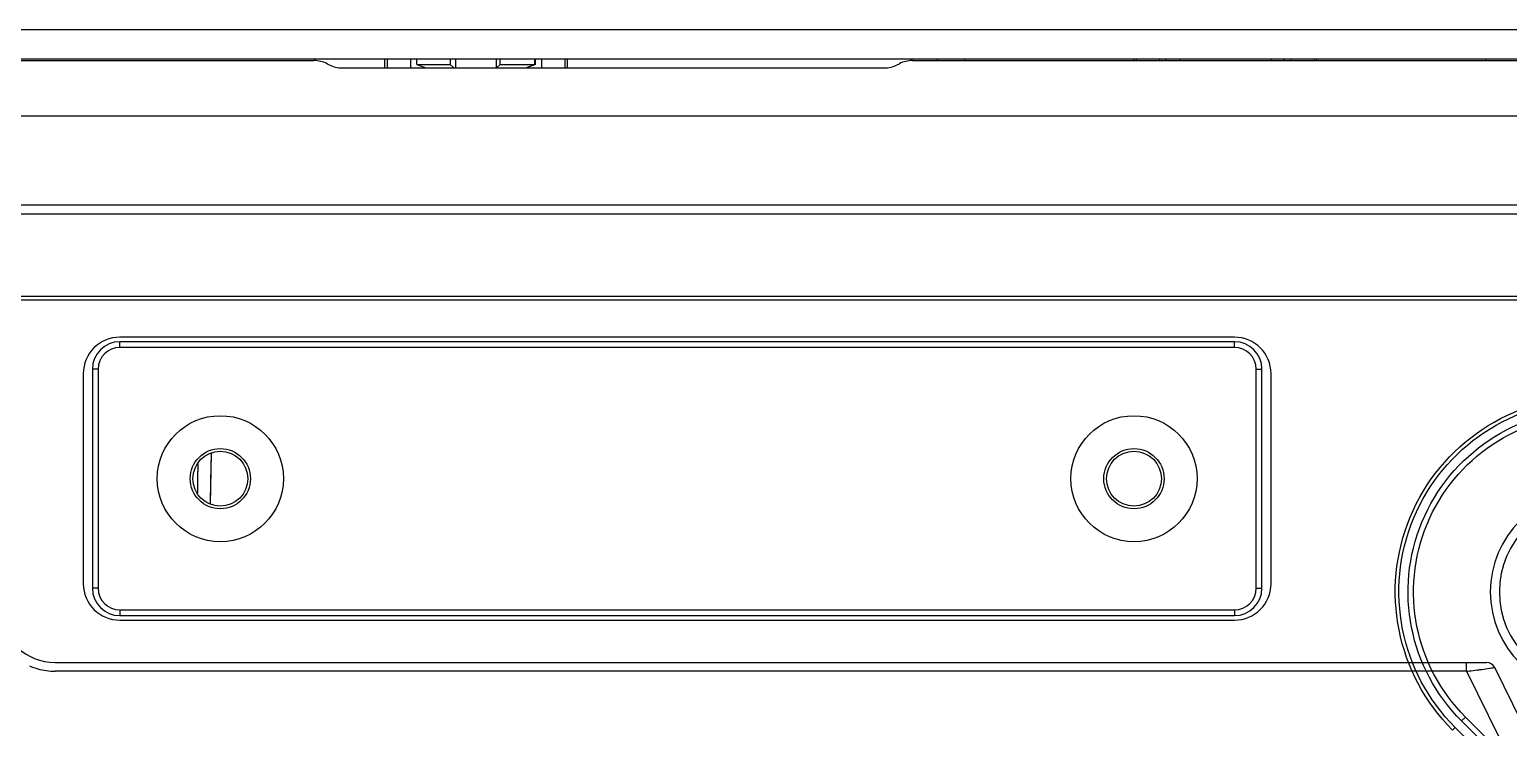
# Model space of a CAD drawing. Header units: millimetres. Extents: x -73584 to -37571, y -61249 to -50748.
# Drawn here: x -53474.7 to -53393.8, y -56856.2 to -56817.9 of the extents above; entities that cross this region are included whole.
import ezdxf

# ---------------------------------------------------------------- set-up
doc = ezdxf.new("R2010")
doc.units = ezdxf.units.MM
doc.header["$LTSCALE"] = 200
doc.linetypes.add('DOT_CENTER', pattern=[14, 12, -1, 0, -1])
doc.layers.add('1', color=7, linetype='Continuous')
doc.layers.add('DIM', color=3, linetype='Continuous')

# ---------------------------------------------------------------- blocks, each defined once
blk = doc.blocks.new('12586')
at = {"color": 7, "linetype": 'Continuous'}
for p, q in [((-40121.546, -54854.821), (-39871.746, -54854.821)), ((-40121.546, -54856.421), (-39871.746, -54856.421)), ((-40121.233, -54856.521), (-40046.524, -54856.521)), ((-40045.808, -54856.69), (-40045.684, -54856.752)), ((-40042.652, -54856.921), (-40042.652, -54856.421)), ((-40042.525, -54856.421), (-40042.525, -54856.921)), ((-40041.232, -54856.421), (-40041.231, -54856.921)), ((-40040.897, -54856.729), (-40040.897, -54856.421)), ((-40040.897, -54856.729), (-40039.075, -54856.729)), ((-40040.897, -54856.729), (-40040.409, -54856.921)), ((-40039.075, -54856.421), (-40039.075, -54856.729)), ((-40038.861, -54856.921), (-40039.075, -54856.729)), ((-40038.75, -54856.921), (-40038.75, -54856.421)), ((-40036.552, -54856.421), (-40036.552, -54856.921)), ((-40036.34, -54856.729), (-40036.537, -54856.921)), ((-40036.34, -54856.729), (-40036.34, -54856.421)), ((-40036.34, -54856.729), (-40034.454, -54856.729)), ((-40034.935, -54856.921), (-40034.454, -54856.729)), ((-40034.406, -54856.729), (-40034.894, -54856.921)), ((-40034.454, -54856.421), (-40034.454, -54856.729)), ((-40034.406, -54856.729), (-40034.406, -54856.421)), ((-40034.072, -54856.421), (-40034.072, -54856.921)), ((-40032.778, -54856.921), (-40032.778, -54856.421)), ((-40032.652, -54856.921), (-40032.652, -54856.421)), ((-40014.608, -54856.752), (-40014.484, -54856.69)), ((-40013.768, -54856.521), (-39979.524, -54856.521)), ((-40012.397, -54856.521), (-40012.397, -54856.421)), ((-40010.897, -54856.521), (-40010.897, -54856.421)), ((-40001.649, -54856.521), (-40001.649, -54856.421)), ((-40001.522, -54856.421), (-40001.522, -54856.521)), ((-40000.228, -54856.521), (-40000.228, -54856.421)), ((-39999.899, -54856.521), (-39999.899, -54856.421)), ((-39999.894, -54856.521), (-39999.894, -54856.421)), ((-39999.147, -54856.421), (-39999.147, -54856.521)), ((-39994.147, -54856.421), (-39994.147, -54856.521)), ((-39993.451, -54856.421), (-39993.451, -54856.521)), ((-39993.404, -54856.521), (-39993.404, -54856.421)), ((-39993.069, -54856.421), (-39993.069, -54856.521)), ((-39991.775, -54856.521), (-39991.775, -54856.421)), ((-39991.649, -54856.521), (-39991.649, -54856.421)), ((-39982.398, -54856.521), (-39982.397, -54856.421)), ((-40044.968, -54856.921), (-40015.324, -54856.921)), ((-40069.146, -54859.55), (-39924.146, -54859.55)), ((-40370.397, -54864.921), (-39872.897, -54864.921)), ((-40069.146, -54864.421), (-39896.146, -54864.421)), ((-39996.147, -54871.671), (-40057.147, -54871.671)), ((-39996.147, -54871.921), (-40057.147, -54871.921)), ((-40057.147, -54872.231), (-40057.147, -54871.921)), ((-39996.147, -54872.231), (-40057.147, -54872.231)), ((-39996.147, -54872.231), (-39996.147, -54871.921)), ((-40059.147, -54873.671), (-40059.147, -54885.171)), ((-40058.337, -54873.421), (-40058.647, -54873.421)), ((-40058.647, -54873.421), (-40058.647, -54885.421)), ((-40058.337, -54873.421), (-40058.337, -54885.421)), ((-39994.957, -54873.421), (-39994.647, -54873.421)), ((-39994.957, -54885.421), (-39994.957, -54873.421)), ((-39994.647, -54885.421), (-39994.647, -54873.421)), ((-39994.147, -54885.171), (-39994.147, -54873.671)), ((-40052.881, -54878.586), (-40052.892, -54879.424)), ((-40052.19, -54880.809), (-40052.139, -54878.014)), ((-40052.892, -54879.424), (-40052.902, -54880.223)), ((-40058.337, -54885.421), (-40058.647, -54885.421)), ((-39994.957, -54885.421), (-39994.647, -54885.421)), ((-40057.147, -54886.611), (-39996.147, -54886.611)), ((-40057.147, -54886.611), (-40057.147, -54886.921)), ((-39996.147, -54886.611), (-39996.147, -54886.921)), ((-40057.147, -54886.921), (-39996.147, -54886.921)), ((-40057.147, -54887.171), (-39996.147, -54887.171)), ((-40060.687, -54889.487), (-39982.355, -54889.487)), ((-39983.449, -54889.966), (-40060.687, -54889.966)), ((-39983.449, -54889.966), (-39983.449, -54889.487)), ((-39983.449, -54889.966), (-39972.623, -54911.863)), ((-39971.279, -54911.262), (-39981.907, -54889.765))]:
    blk.add_line(p, q, dxfattribs=at)
for points in [[(-40052.881, -54878.586), (-40052.892, -54879.475), (-40052.903, -54880.223)], [(-40052.191, -54880.809), (-40052.167, -54879.551), (-40052.139, -54878.014)]]:
    blk.add_lwpolyline(points, dxfattribs=at)
for centre, radius in [((-40051.647, -54879.421), 3.45), ((-40001.647, -54879.421), 3.45), ((-40051.647, -54879.421), 1.65), ((-40051.647, -54879.421), 1.5), ((-40001.647, -54879.421), 1.65), ((-40001.647, -54879.421), 1.5)]:
    blk.add_circle(centre, radius, dxfattribs=at)
for centre, radius, start, end in [((-40046.524, -54858.121), 1.6, 63.43495, 90), ((-40044.968, -54855.321), 1.6, 243.43495, 270), ((-40015.324, -54855.321), 1.6, 270, 296.56505), ((-40013.768, -54858.121), 1.6, 90, 116.56505), ((-40057.147, -54873.671), 2, 90, 180), ((-40057.147, -54873.421), 1.5, 90, 180), ((-40057.147, -54873.421), 1.19, 90, 180), ((-39996.147, -54873.671), 2, 0, 90), ((-39996.147, -54873.421), 1.5, 0, 90), ((-39996.147, -54873.421), 1.19, 0, 90), ((-40057.147, -54885.171), 2, 180, 270), ((-39996.147, -54885.171), 2, 270, 0), ((-40057.147, -54885.421), 1.5, 180, 270), ((-40057.147, -54885.421), 1.19, 180, 270), ((-39996.147, -54885.421), 1.5, 270, 0), ((-39996.147, -54885.421), 1.19, 270, 0), ((-40060.687, -54886.487), 3, 183, 270), ((-40060.686, -54886.448), 3.517, 246.54355, 262.13443), ((-40060.68, -54886.407), 3.559, 262.13115, 269.87729), ((-39982.355, -54889.987), 0.5, 26.30799, 90)]:
    blk.add_arc(centre, radius, start, end, dxfattribs=at)
for points, knots in [([(-39983.449, -54889.966), (-39983.399, -54889.961), (-39983.203, -54889.942), (-39983.008, -54889.919), (-39982.862, -54889.899)], [0, 0, 0, 0, 0.254452, 1, 1, 1, 1]), ([(-39982.862, -54889.899), (-39982.798, -54889.891), (-39982.713, -54889.879), (-39982.628, -54889.867), (-39982.608, -54889.864)], [0, 0, 0, 0, 0.758458, 1, 1, 1, 1]), ([(-39982.608, -54889.864), (-39982.469, -54889.844), (-39982.248, -54889.811), (-39982.027, -54889.773), (-39981.945, -54889.765)], [0, 0, 0, 0, 0.628898, 1, 1, 1, 1])]:
    blk.add_open_spline(points, degree=3, knots=knots, dxfattribs=at)
blk = doc.blocks.new('23-D1025-B_LOCK_PIN_PLATE_Absen-PL__339', base_point=(483.75, -23.18))
at = {"color": 7, "linetype": 'Continuous'}
for p, q in [((523.75, 11.82), (493.75, 11.82)), ((523.75, 11.52), (493.75, 11.52)), ((486.679, -5.251), (501.679, -20.251)), ((486.891, -5.039), (501.891, -20.039)), ((515.609, -20.039), (530.609, -5.039)), ((515.821, -20.251), (530.821, -5.251))]:
    blk.add_line(p, q, dxfattribs=at)
at = {"color": 140, "linetype": 'Continuous'}
for p, q in [((493.75, 11.52), (493.75, 11.82)), ((523.75, 11.52), (523.75, 11.82)), ((486.891, -5.039), (486.679, -5.251)), ((530.609, -5.039), (530.821, -5.251)), ((501.891, -20.039), (501.679, -20.251)), ((515.609, -20.039), (515.821, -20.251))]:
    blk.add_line(p, q, dxfattribs=at)
for radius in [6.3, 5.903, 4.161, 3.18]:
    blk.add_circle((508.75, 1.82), radius, dxfattribs=at)
at = {"color": 7, "linetype": 'Continuous'}
for centre, radius in [((493.75, 1.82), 5.5), ((508.75, 1.82), 6), ((523.75, 1.82), 5.5), ((508.75, -13.18), 5.5)]:
    blk.add_circle(centre, radius, dxfattribs=at)
for centre, radius, start, end in [((493.75, 1.82), 10, 90, 225), ((493.75, 1.82), 9.7, 90, 225), ((523.75, 1.82), 10, 315, 90), ((523.75, 1.82), 9.7, 315, 90), ((508.75, -13.18), 9.7, 225, 315), ((508.75, -13.18), 10, 225, 315)]:
    blk.add_arc(centre, radius, start, end, dxfattribs=at)
at = {"layer": '1', "color": 1, "linetype": 'DOT_CENTER'}
for p, q in [((508.75, 10.12), (508.75, -6.48)), ((517.05, 1.82), (500.45, 1.82))]:
    blk.add_line(p, q, dxfattribs=at)
blk = doc.blocks.new('COUNTERSUNK-HEAD-HEXAGON-SOCKET-BOLTS_DIN-7991_M5x12_A2-70_STAINLESS-STEEL_2__345', base_point=(518.75, -3.18))
at = {"color": 7, "linetype": 'Continuous'}
for p, q in [((524.074, 3.521), (522.439, 2.951)), ((525.386, 2.39), (524.074, 3.521)), ((522.439, 2.951), (522.114, 1.25)), ((525.061, 0.688), (525.386, 2.39)), ((522.114, 1.25), (523.426, 0.118)), ((523.426, 0.118), (525.061, 0.688))]:
    blk.add_line(p, q, dxfattribs=at)
blk.add_circle((523.75, 1.82), 5, dxfattribs=at)
for start, end in [(79.20982, 139.20982), (19.20982, 79.20982), (139.20982, 199.20982), (319.20982, 19.20982), (199.20982, 259.20982), (259.20982, 319.20982)]:
    blk.add_arc((523.75, 1.82), 1.732, start, end, dxfattribs=at)
blk = doc.blocks.new('PH_23_COMPONENTS_BASESTAND-0_5m_Absen-PL__347', base_point=(431.261, -23.18))
for name, p in [('23-D1025-B_LOCK_PIN_PLATE_Absen-PL__339', (483.75, -23.18)), ('COUNTERSUNK-HEAD-HEXAGON-SOCKET-BOLTS_DIN-7991_M5x12_A2-70_STAINLESS-STEEL_2__345', (518.75, -3.18))]:
    blk.add_blockref(name, p)
blk = doc.blocks.new('23-D1020-B_EXTRUSION-MAIN-BODY_BASESTAND-0_5m_Absen-PL__363', base_point=(418.75, -61.98))
at = {"color": 7, "linetype": 'Continuous'}
for p, q in [((892.007, 18.02), (441.246, 18.02)), ((892.007, 17.82), (441.246, 17.82)), ((531.175, -5.605), (516.175, -20.605))]:
    blk.add_line(p, q, dxfattribs=at)
at = {"color": 140, "linetype": 'Continuous'}
blk.add_line((531.316, -5.746), (531.175, -5.605), dxfattribs=at)
at = {"color": 7, "linetype": 'Continuous'}
for radius in [10.7, 10.5]:
    blk.add_arc((523.75, 1.82), radius, 315, 90, dxfattribs=at)
blk = doc.blocks.new('Top1', base_point=(668.75, -75.52))
for name, p in [('23-D1020-B_EXTRUSION-MAIN-BODY_BASESTAND-0_5m_Absen-PL__363', (418.75, -61.98)), ('PH_23_COMPONENTS_BASESTAND-0_5m_Absen-PL__347', (431.261, -23.18))]:
    blk.add_blockref(name, p)
blk = doc.blocks.new('*U238')
at = {"xscale": -1, "rotation": 359.9999999999976}
blk.add_blockref('Top1', (0, -53.713), dxfattribs=at)
at = {"layer": 'DIM', "color": 0}
blk.add_blockref('12586', (40121.647, 54909.248), dxfattribs=at)
blk = doc.blocks.new('*U239')
at = {"layer": 'DIM', "color": 0, "linetype": 'ByBlock', "lineweight": -2, "transparency": 16777216}
blk.add_blockref('*U238', (1000, 0), dxfattribs=at)

msp = doc.modelspace()

# ---------------------------------------------------------------- block references
at = {"layer": 'DIM', "color": 0}
msp.add_blockref('*U239', (-54534.278, -56872.358), dxfattribs=at)

doc.saveas('drawing.dxf')
